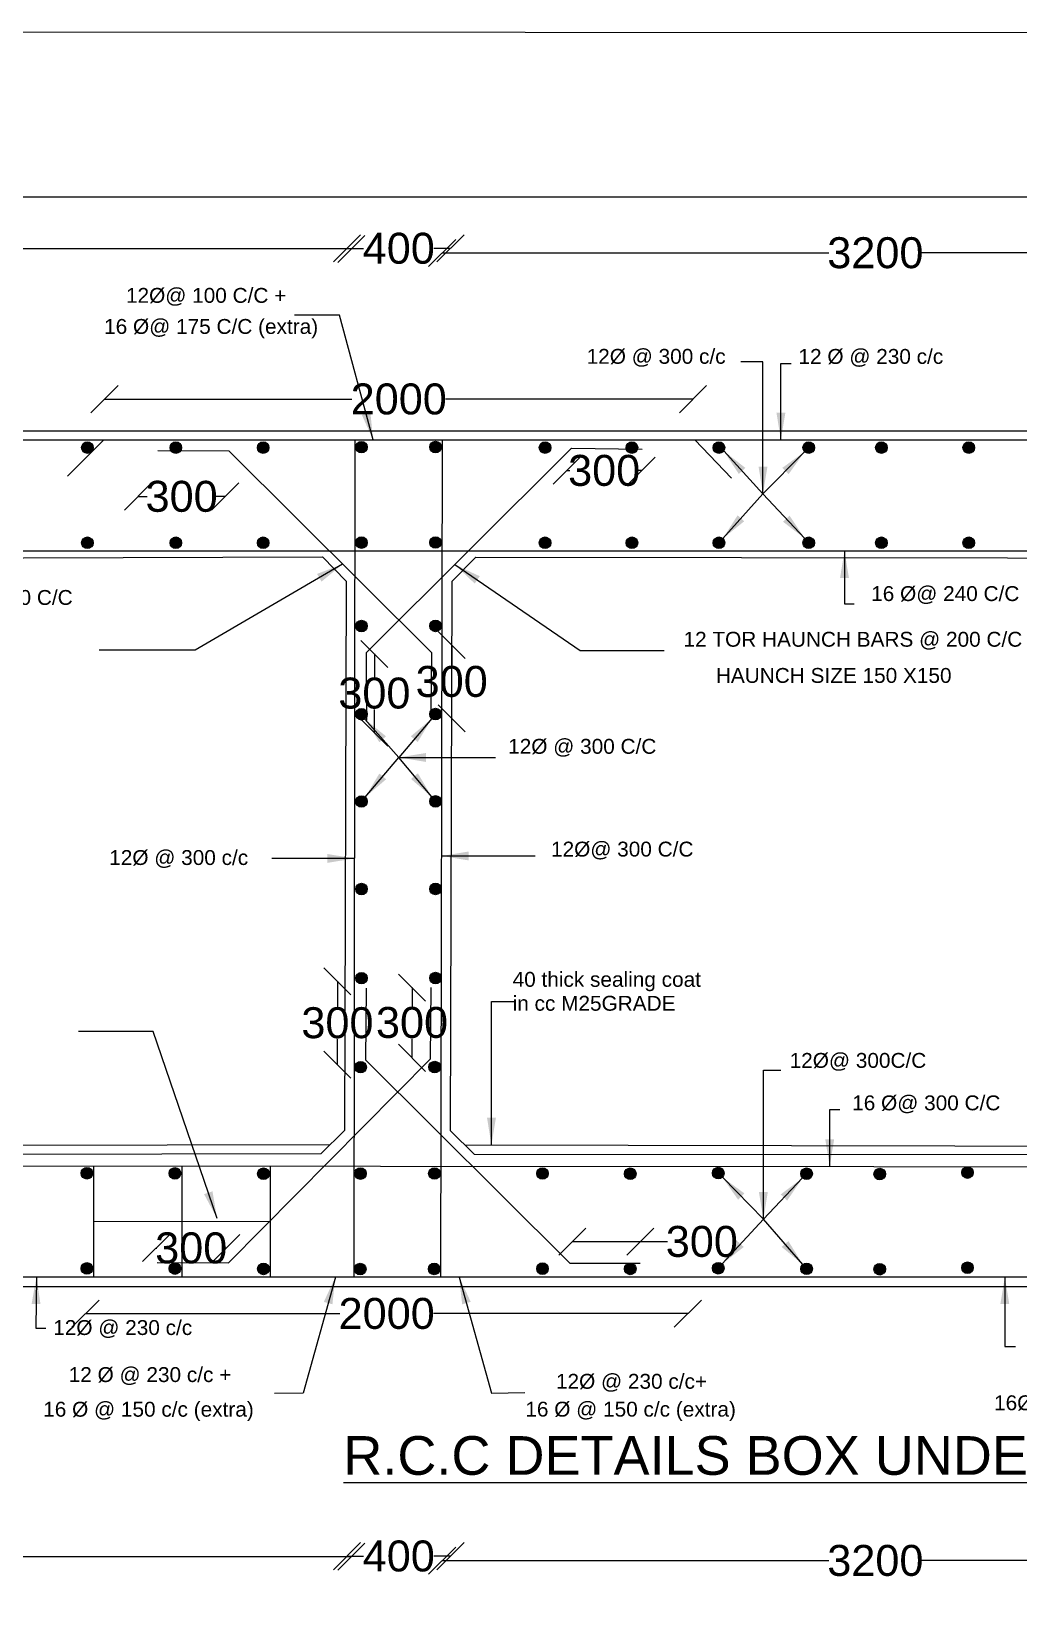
# Model space of a CAD drawing. Header units: metres. Extents: x -13745 to -12608, y -64300 to -63508.
# Drawn here: x -13481.5 to -13226.2, y -63912 to -63507.6 of the extents above; entities that cross this region are included whole.
import ezdxf

# ---------------------------------------------------------------- set-up
doc = ezdxf.new("R2010")
doc.units = ezdxf.units.M
doc.header["$MEASUREMENT"] = 0
doc.layers.add('DRAWING', color=7, linetype='Continuous')
doc.styles.get("Standard").update_dxf_attribs({"font": 'ARIAL_1.TTF'})
doc.dimstyles.get("Standard").update_dxf_attribs({"dimtxt": 8, "dimasz": 7, "dimexe": 0.18, "dimexo": 0.0625, "dimgap": 0.09, "dimtad": 0, "dimtih": 1, "dimtoh": 1, "dimdec": 0, "dimzin": 0, "dimdsep": 46, "dimtxsty": 'Standard', "dimblk": 'OBLIQUE', "dimcen": 0, "dimse1": 1, "dimse2": 1, "dimadec": 0, "dimazin": 0, "dimtfac": 1, "dimtdec": 0, "dimtofl": 0, "dimtmove": 0, "dimatfit": 3, "dimfxl": 0, "dimtolj": 1, "dimtzin": 0, "dimarcsym": 0})
picture_1 = doc.add_image_def('image1.jpg', size_in_pixel=(4746, 3309))

# ---------------------------------------------------------------- blocks, each defined once
blk = doc.blocks.new('_Oblique')
at = {"color": 0, "linetype": 'ByBlock', "lineweight": -2}
blk.add_line((-0.5, -0.5), (0.5, 0.5), dxfattribs=at)
blk = doc.blocks.new('*D6')
at = {"layer": 'Defpoints', "color": 0}
for p in [(-13618.81, -63565.21), (-13398.77, -63563.84), (-13398.77, -63564.09)]:
    blk.add_point(p, dxfattribs=at)
at = {"layer": 'DRAWING', "color": 0, "lineweight": -2}
for p, q in [((-13618.81, -63563.84), (-13520.81, -63563.84)), ((-13398.77, -63563.84), (-13496.77, -63563.84))]:
    blk.add_line(p, q, dxfattribs=at)
at = {"layer": 'DRAWING', "color": 0, "lineweight": -2, "xscale": 7, "yscale": 7, "zscale": 7, "rotation": 180}
blk.add_blockref('_Oblique', (-13618.81, -63563.84), dxfattribs=at)
at = {"layer": 'DRAWING', "color": 0, "lineweight": -2, "xscale": 7, "yscale": 7, "zscale": 7}
blk.add_blockref('_Oblique', (-13398.77, -63563.84), dxfattribs=at)
at = {"layer": 'DRAWING', "color": 0, "insert": (-13508.79, -63563.84), "char_height": 8, "attachment_point": 5}
blk.add_mtext('\\A1;3200', dxfattribs=at)
blk = doc.blocks.new('*D7')
at = {"layer": 'Defpoints', "color": 0}
for p in [(-13399.87, -63564.94), (-13373.1, -63563.7), (-13373.1, -63563.7)]:
    blk.add_point(p, dxfattribs=at)
at = {"layer": 'DRAWING', "color": 0, "lineweight": -2}
for p, q in [((-13399.87, -63563.7), (-13395.56, -63563.7)), ((-13373.1, -63563.7), (-13377.41, -63563.7))]:
    blk.add_line(p, q, dxfattribs=at)
at = {"layer": 'DRAWING', "color": 0, "lineweight": -2, "xscale": 7, "yscale": 7, "zscale": 7, "rotation": 180}
blk.add_blockref('_Oblique', (-13399.87, -63563.7), dxfattribs=at)
at = {"layer": 'DRAWING', "color": 0, "lineweight": -2, "xscale": 7, "yscale": 7, "zscale": 7}
blk.add_blockref('_Oblique', (-13373.1, -63563.7), dxfattribs=at)
at = {"layer": 'DRAWING', "color": 0, "insert": (-13386.48, -63563.7), "char_height": 8, "attachment_point": 5}
blk.add_mtext('\\A1;400', dxfattribs=at)
blk = doc.blocks.new('*D8')
at = {"layer": 'Defpoints', "color": 0}
for p in [(-13375.26, -63563.7), (-13151.29, -63563.7), (-13151.29, -63564.86)]:
    blk.add_point(p, dxfattribs=at)
at = {"layer": 'DRAWING', "color": 0, "lineweight": -2}
for p, q in [((-13375.26, -63564.86), (-13275.29, -63564.86)), ((-13151.29, -63564.86), (-13251.25, -63564.86))]:
    blk.add_line(p, q, dxfattribs=at)
at = {"layer": 'DRAWING', "color": 0, "lineweight": -2, "xscale": 7, "yscale": 7, "zscale": 7, "rotation": 180}
blk.add_blockref('_Oblique', (-13375.26, -63564.86), dxfattribs=at)
at = {"layer": 'DRAWING', "color": 0, "lineweight": -2, "xscale": 7, "yscale": 7, "zscale": 7}
blk.add_blockref('_Oblique', (-13151.29, -63564.86), dxfattribs=at)
at = {"layer": 'DRAWING', "color": 0, "insert": (-13263.27, -63564.86), "char_height": 8, "attachment_point": 5}
blk.add_mtext('\\A1;3200', dxfattribs=at)
blk = doc.blocks.new('*D13')
at = {"layer": 'Defpoints', "color": 0}
for p in [(-13462.57, -63602), (-13310.4, -63602), (-13310.4, -63602.66)]:
    blk.add_point(p, dxfattribs=at)
at = {"layer": 'DRAWING', "color": 0, "lineweight": -2}
for p, q in [((-13462.57, -63602.66), (-13398.58, -63602.66)), ((-13310.4, -63602.66), (-13374.4, -63602.66))]:
    blk.add_line(p, q, dxfattribs=at)
at = {"layer": 'DRAWING', "color": 0, "lineweight": -2, "xscale": 7, "yscale": 7, "zscale": 7, "rotation": 180}
blk.add_blockref('_Oblique', (-13462.57, -63602.66), dxfattribs=at)
at = {"layer": 'DRAWING', "color": 0, "lineweight": -2, "xscale": 7, "yscale": 7, "zscale": 7}
blk.add_blockref('_Oblique', (-13310.4, -63602.66), dxfattribs=at)
at = {"layer": 'DRAWING', "color": 0, "insert": (-13386.49, -63602.66), "char_height": 8, "attachment_point": 5}
blk.add_mtext('\\A1;2000', dxfattribs=at)
blk = doc.blocks.new('*D21')
at = {"layer": 'Defpoints', "color": 0}
for p in [(-13453.88, -63620.03), (-13431.36, -63620.03), (-13431.36, -63627.84)]:
    blk.add_point(p, dxfattribs=at)
at = {"layer": 'DRAWING', "color": 0, "lineweight": -2}
for p, q in [((-13453.88, -63627.84), (-13451.54, -63627.84)), ((-13431.36, -63627.84), (-13433.71, -63627.84))]:
    blk.add_line(p, q, dxfattribs=at)
at = {"layer": 'DRAWING', "color": 0, "lineweight": -2, "xscale": 7, "yscale": 7, "zscale": 7, "rotation": 180}
blk.add_blockref('_Oblique', (-13453.88, -63627.84), dxfattribs=at)
at = {"layer": 'DRAWING', "color": 0, "lineweight": -2, "xscale": 7, "yscale": 7, "zscale": 7}
blk.add_blockref('_Oblique', (-13431.36, -63627.84), dxfattribs=at)
at = {"layer": 'DRAWING', "color": 0, "insert": (-13442.62, -63627.84), "char_height": 8, "attachment_point": 5}
blk.add_mtext('\\A1;300', dxfattribs=at)
blk = doc.blocks.new('*D22')
at = {"layer": 'Defpoints', "color": 0}
for p in [(-13343.06, -63621.51), (-13323.7, -63621.14), (-13323.7, -63621.51)]:
    blk.add_point(p, dxfattribs=at)
at = {"layer": 'DRAWING', "color": 0, "lineweight": -2}
for p, q in [((-13343.06, -63621.14), (-13342.29, -63621.14)), ((-13323.7, -63621.14), (-13324.47, -63621.14))]:
    blk.add_line(p, q, dxfattribs=at)
at = {"layer": 'DRAWING', "color": 0, "lineweight": -2, "xscale": 7, "yscale": 7, "zscale": 7, "rotation": 180}
blk.add_blockref('_Oblique', (-13343.06, -63621.14), dxfattribs=at)
at = {"layer": 'DRAWING', "color": 0, "lineweight": -2, "xscale": 7, "yscale": 7, "zscale": 7}
blk.add_blockref('_Oblique', (-13323.7, -63621.14), dxfattribs=at)
at = {"layer": 'DRAWING', "color": 0, "insert": (-13333.38, -63621.14), "char_height": 8, "attachment_point": 5}
blk.add_mtext('\\A1;300', dxfattribs=at)
blk = doc.blocks.new('*D26')
at = {"layer": 'Defpoints', "color": 0}
for p in [(-13391.65, -63668.52), (-13392.79, -63688.9), (-13392.15, -63688.9)]:
    blk.add_point(p, dxfattribs=at)
at = {"layer": 'DRAWING', "color": 0, "lineweight": -2}
for p, q in [((-13392.79, -63668.52), (-13392.79, -63674.53)), ((-13392.79, -63688.9), (-13392.79, -63682.88))]:
    blk.add_line(p, q, dxfattribs=at)
at = {"layer": 'DRAWING', "color": 0, "lineweight": -2, "xscale": 7, "yscale": 7, "zscale": 7}
for p, rotation in [((-13392.79, -63668.52), 90), ((-13392.79, -63688.9), 270)]:
    blk.add_blockref('_Oblique', p, dxfattribs=dict(at, rotation=rotation))
at = {"layer": 'DRAWING', "color": 0, "insert": (-13392.79, -63678.71), "char_height": 8, "attachment_point": 5}
blk.add_mtext('\\A1;300', dxfattribs=at)
blk = doc.blocks.new('*D27')
at = {"layer": 'Defpoints', "color": 0}
for p in [(-13379.96, -63666.23), (-13379.96, -63685.16), (-13372.8, -63685.16)]:
    blk.add_point(p, dxfattribs=at)
at = {"layer": 'DRAWING', "color": 0, "lineweight": -2}
for p, q in [((-13372.8, -63666.23), (-13372.8, -63671.52)), ((-13372.8, -63685.16), (-13372.8, -63679.87))]:
    blk.add_line(p, q, dxfattribs=at)
at = {"layer": 'DRAWING', "color": 0, "lineweight": -2, "xscale": 7, "yscale": 7, "zscale": 7}
for p, rotation in [((-13372.8, -63666.23), 90), ((-13372.8, -63685.16), 270)]:
    blk.add_blockref('_Oblique', p, dxfattribs=dict(at, rotation=rotation))
at = {"layer": 'DRAWING', "color": 0, "insert": (-13372.8, -63675.7), "char_height": 8, "attachment_point": 5}
blk.add_mtext('\\A1;300', dxfattribs=at)
blk = doc.blocks.new('*D34')
at = {"layer": 'Defpoints', "color": 0}
for p in [(-13381.31, -63754.79), (-13383.06, -63772.96), (-13381.31, -63772.96)]:
    blk.add_point(p, dxfattribs=at)
at = {"layer": 'DRAWING', "color": 0, "lineweight": -2}
for p, q in [((-13383.06, -63754.79), (-13383.06, -63759.7)), ((-13383.06, -63772.96), (-13383.06, -63768.05))]:
    blk.add_line(p, q, dxfattribs=at)
at = {"layer": 'DRAWING', "color": 0, "lineweight": -2, "xscale": 7, "yscale": 7, "zscale": 7}
for p, rotation in [((-13383.06, -63754.79), 90), ((-13383.06, -63772.96), 270)]:
    blk.add_blockref('_Oblique', p, dxfattribs=dict(at, rotation=rotation))
at = {"layer": 'DRAWING', "color": 0, "insert": (-13383.06, -63763.87), "char_height": 8, "attachment_point": 5}
blk.add_mtext('\\A1;300', dxfattribs=at)
blk = doc.blocks.new('*D35')
at = {"layer": 'Defpoints', "color": 0}
for p in [(-13392.42, -63753.16), (-13402.34, -63774.72), (-13393.85, -63774.72)]:
    blk.add_point(p, dxfattribs=at)
at = {"layer": 'DRAWING', "color": 0, "lineweight": -2}
for p, q in [((-13402.34, -63753.16), (-13402.34, -63759.76)), ((-13402.34, -63774.72), (-13402.34, -63768.11))]:
    blk.add_line(p, q, dxfattribs=at)
at = {"layer": 'DRAWING', "color": 0, "lineweight": -2, "xscale": 7, "yscale": 7, "zscale": 7}
for p, rotation in [((-13402.34, -63753.16), 90), ((-13402.34, -63774.72), 270)]:
    blk.add_blockref('_Oblique', p, dxfattribs=dict(at, rotation=rotation))
at = {"layer": 'DRAWING', "color": 0, "insert": (-13402.34, -63763.94), "char_height": 8, "attachment_point": 5}
blk.add_mtext('\\A1;300', dxfattribs=at)
blk = doc.blocks.new('*D39')
at = {"layer": 'Defpoints', "color": 0}
for p in [(-13449.2, -63823.35), (-13431.08, -63822.15), (-13431.08, -63823.35)]:
    blk.add_point(p, dxfattribs=at)
at = {"layer": 'DRAWING', "color": 0, "lineweight": -2}
for p, q in [((-13449.2, -63822.15), (-13449.05, -63822.15)), ((-13431.08, -63822.15), (-13431.23, -63822.15))]:
    blk.add_line(p, q, dxfattribs=at)
at = {"layer": 'DRAWING', "color": 0, "lineweight": -2, "xscale": 7, "yscale": 7, "zscale": 7, "rotation": 180}
blk.add_blockref('_Oblique', (-13449.2, -63822.15), dxfattribs=at)
at = {"layer": 'DRAWING', "color": 0, "lineweight": -2, "xscale": 7, "yscale": 7, "zscale": 7}
blk.add_blockref('_Oblique', (-13431.08, -63822.15), dxfattribs=at)
at = {"layer": 'DRAWING', "color": 0, "insert": (-13440.14, -63822.15), "char_height": 8, "attachment_point": 5}
blk.add_mtext('\\A1;300', dxfattribs=at)
blk = doc.blocks.new('*D40')
at = {"layer": 'Defpoints', "color": 0}
for p in [(-13324.04, -63820.48), (-13341.59, -63822.43), (-13324.04, -63826.01)]:
    blk.add_point(p, dxfattribs=at)
at = {"layer": 'DRAWING', "color": 0, "lineweight": -2}
for p, q in [((-13341.59, -63820.48), (-13324.04, -63820.48)), ((-13324.04, -63820.48), (-13317.04, -63820.48))]:
    blk.add_line(p, q, dxfattribs=at)
at = {"layer": 'DRAWING', "color": 0, "lineweight": -2, "xscale": 7, "yscale": 7, "zscale": 7, "rotation": 180}
blk.add_blockref('_Oblique', (-13341.59, -63820.48), dxfattribs=at)
at = {"layer": 'DRAWING', "color": 0, "lineweight": -2, "xscale": 7, "yscale": 7, "zscale": 7}
blk.add_blockref('_Oblique', (-13324.04, -63820.48), dxfattribs=at)
at = {"layer": 'DRAWING', "color": 0, "insert": (-13308.13, -63820.48), "char_height": 8, "attachment_point": 5}
blk.add_mtext('\\A1;300', dxfattribs=at)
blk = doc.blocks.new('*D46')
at = {"layer": 'Defpoints', "color": 0}
for p in [(-13467.47, -63837), (-13311.75, -63837), (-13467.47, -63839.1)]:
    blk.add_point(p, dxfattribs=at)
at = {"layer": 'DRAWING', "color": 0, "lineweight": -2}
for p, q in [((-13467.47, -63839.1), (-13401.7, -63839.1)), ((-13311.75, -63839.1), (-13377.52, -63839.1))]:
    blk.add_line(p, q, dxfattribs=at)
at = {"layer": 'DRAWING', "color": 0, "lineweight": -2, "xscale": 7, "yscale": 7, "zscale": 7, "rotation": 180}
blk.add_blockref('_Oblique', (-13467.47, -63839.1), dxfattribs=at)
at = {"layer": 'DRAWING', "color": 0, "lineweight": -2, "xscale": 7, "yscale": 7, "zscale": 7}
blk.add_blockref('_Oblique', (-13311.75, -63839.1), dxfattribs=at)
at = {"layer": 'DRAWING', "color": 0, "insert": (-13389.61, -63839.1), "char_height": 8, "attachment_point": 5}
blk.add_mtext('\\A1;2000', dxfattribs=at)
blk = doc.blocks.new('*D52')
at = {"layer": 'Defpoints', "color": 0}
for p in [(-13398.77, -63901.94), (-13398.77, -63902.19), (-13618.81, -63903.31)]:
    blk.add_point(p, dxfattribs=at)
at = {"layer": 'DRAWING', "color": 0, "lineweight": -2}
for p, q in [((-13618.81, -63901.94), (-13520.81, -63901.94)), ((-13398.77, -63901.94), (-13496.77, -63901.94))]:
    blk.add_line(p, q, dxfattribs=at)
at = {"layer": 'DRAWING', "color": 0, "lineweight": -2, "xscale": 7, "yscale": 7, "zscale": 7, "rotation": 180}
blk.add_blockref('_Oblique', (-13618.81, -63901.94), dxfattribs=at)
at = {"layer": 'DRAWING', "color": 0, "lineweight": -2, "xscale": 7, "yscale": 7, "zscale": 7}
blk.add_blockref('_Oblique', (-13398.77, -63901.94), dxfattribs=at)
at = {"layer": 'DRAWING', "color": 0, "insert": (-13508.79, -63901.94), "char_height": 8, "attachment_point": 5}
blk.add_mtext('\\A1;3200', dxfattribs=at)
blk = doc.blocks.new('*D53')
at = {"layer": 'Defpoints', "color": 0}
for p in [(-13373.1, -63901.8), (-13373.1, -63901.8), (-13399.87, -63903.04)]:
    blk.add_point(p, dxfattribs=at)
at = {"layer": 'DRAWING', "color": 0, "lineweight": -2}
for p, q in [((-13399.87, -63901.8), (-13395.56, -63901.8)), ((-13373.1, -63901.8), (-13377.41, -63901.8))]:
    blk.add_line(p, q, dxfattribs=at)
at = {"layer": 'DRAWING', "color": 0, "lineweight": -2, "xscale": 7, "yscale": 7, "zscale": 7, "rotation": 180}
blk.add_blockref('_Oblique', (-13399.87, -63901.8), dxfattribs=at)
at = {"layer": 'DRAWING', "color": 0, "lineweight": -2, "xscale": 7, "yscale": 7, "zscale": 7}
blk.add_blockref('_Oblique', (-13373.1, -63901.8), dxfattribs=at)
at = {"layer": 'DRAWING', "color": 0, "insert": (-13386.48, -63901.8), "char_height": 8, "attachment_point": 5}
blk.add_mtext('\\A1;400', dxfattribs=at)
blk = doc.blocks.new('*D54')
at = {"layer": 'Defpoints', "color": 0}
for p in [(-13375.26, -63901.8), (-13151.29, -63901.8), (-13151.29, -63902.96)]:
    blk.add_point(p, dxfattribs=at)
at = {"layer": 'DRAWING', "color": 0, "lineweight": -2}
for p, q in [((-13375.26, -63902.96), (-13275.29, -63902.96)), ((-13151.29, -63902.96), (-13251.25, -63902.96))]:
    blk.add_line(p, q, dxfattribs=at)
at = {"layer": 'DRAWING', "color": 0, "lineweight": -2, "xscale": 7, "yscale": 7, "zscale": 7, "rotation": 180}
blk.add_blockref('_Oblique', (-13375.26, -63902.96), dxfattribs=at)
at = {"layer": 'DRAWING', "color": 0, "lineweight": -2, "xscale": 7, "yscale": 7, "zscale": 7}
blk.add_blockref('_Oblique', (-13151.29, -63902.96), dxfattribs=at)
at = {"layer": 'DRAWING', "color": 0, "insert": (-13263.27, -63902.96), "char_height": 8, "attachment_point": 5}
blk.add_mtext('\\A1;3200', dxfattribs=at)

msp = doc.modelspace()

# ---------------------------------------------------------------- hatches: boundary and pattern name
at = {"layer": 'DRAWING'}
h = msp.add_hatch(color=256, dxfattribs=at)
edge = h.paths.add_edge_path()
edge.add_arc((-13466.99, -63615.2), 1.5, 0, 360)
h = msp.add_hatch(color=256, dxfattribs=at)
edge = h.paths.add_edge_path()
edge.add_arc((-13444.12, -63615.2), 1.5, 0, 360)
h = msp.add_hatch(color=256, dxfattribs=at)
edge = h.paths.add_edge_path()
edge.add_arc((-13421.54, -63615.2), 1.5, 0, 360)
h = msp.add_hatch(color=256, dxfattribs=at)
edge = h.paths.add_edge_path()
edge.add_arc((-13396.12, -63615.07), 1.5, 0, 360)
h = msp.add_hatch(color=256, dxfattribs=at)
edge = h.paths.add_edge_path()
edge.add_arc((-13376.98, -63615.04), 1.5, 0, 360)
h = msp.add_hatch(color=256, dxfattribs=at)
edge = h.paths.add_edge_path()
edge.add_arc((-13348.67, -63615.2), 1.5, 0, 360)
h = msp.add_hatch(color=256, dxfattribs=at)
edge = h.paths.add_edge_path()
edge.add_arc((-13326.2, -63615.2), 1.5, 0, 360)
h = msp.add_hatch(color=256, dxfattribs=at)
edge = h.paths.add_edge_path()
edge.add_arc((-13303.7, -63615.2), 1.5, 0, 360)
h = msp.add_hatch(color=256, dxfattribs=at)
edge = h.paths.add_edge_path()
edge.add_arc((-13280.5, -63615.2), 1.5, 0, 360)
h = msp.add_hatch(color=256, dxfattribs=at)
edge = h.paths.add_edge_path()
edge.add_arc((-13261.71, -63615.2), 1.5, 0, 360)
h = msp.add_hatch(color=256, dxfattribs=at)
edge = h.paths.add_edge_path()
edge.add_arc((-13239.12, -63615.2), 1.5, 0, 360)
h = msp.add_hatch(color=256, dxfattribs=at)
edge = h.paths.add_edge_path()
edge.add_arc((-13466.99, -63639.8), 1.5, 0, 360)
h = msp.add_hatch(color=256, dxfattribs=at)
edge = h.paths.add_edge_path()
edge.add_arc((-13444.12, -63639.8), 1.5, 0, 360)
h = msp.add_hatch(color=256, dxfattribs=at)
edge = h.paths.add_edge_path()
edge.add_arc((-13421.54, -63639.8), 1.5, 0, 360)
h = msp.add_hatch(color=256, dxfattribs=at)
edge = h.paths.add_edge_path()
edge.add_arc((-13396.12, -63639.76), 1.5, 0, 360)
h = msp.add_hatch(color=256, dxfattribs=at)
edge = h.paths.add_edge_path()
edge.add_arc((-13376.98, -63639.72), 1.5, 0, 360)
h = msp.add_hatch(color=256, dxfattribs=at)
edge = h.paths.add_edge_path()
edge.add_arc((-13348.67, -63639.8), 1.5, 0, 360)
h = msp.add_hatch(color=256, dxfattribs=at)
edge = h.paths.add_edge_path()
edge.add_arc((-13326.2, -63639.8), 1.5, 0, 360)
h = msp.add_hatch(color=256, dxfattribs=at)
edge = h.paths.add_edge_path()
edge.add_arc((-13303.7, -63639.8), 1.5, 0, 360)
h = msp.add_hatch(color=256, dxfattribs=at)
edge = h.paths.add_edge_path()
edge.add_arc((-13280.5, -63639.8), 1.5, 0, 360)
h = msp.add_hatch(color=256, dxfattribs=at)
edge = h.paths.add_edge_path()
edge.add_arc((-13261.71, -63639.8), 1.5, 0, 360)
h = msp.add_hatch(color=256, dxfattribs=at)
edge = h.paths.add_edge_path()
edge.add_arc((-13239.12, -63639.8), 1.5, 0, 360)
h = msp.add_hatch(color=256, dxfattribs=at)
edge = h.paths.add_edge_path()
edge.add_arc((-13396.12, -63661.32), 1.5, 0, 360)
h = msp.add_hatch(color=256, dxfattribs=at)
edge = h.paths.add_edge_path()
edge.add_arc((-13376.98, -63661.28), 1.5, 0, 360)
h = msp.add_hatch(color=256, dxfattribs=at)
edge = h.paths.add_edge_path()
edge.add_arc((-13396.12, -63684.12), 1.5, 0, 360)
h = msp.add_hatch(color=256, dxfattribs=at)
edge = h.paths.add_edge_path()
edge.add_arc((-13376.98, -63684.09), 1.5, 0, 360)
h = msp.add_hatch(color=256, dxfattribs=at)
edge = h.paths.add_edge_path()
edge.add_arc((-13396.12, -63706.69), 1.5, 0, 360)
h = msp.add_hatch(color=256, dxfattribs=at)
edge = h.paths.add_edge_path()
edge.add_arc((-13376.98, -63706.65), 1.5, 0, 360)
h = msp.add_hatch(color=256, dxfattribs=at)
edge = h.paths.add_edge_path()
edge.add_arc((-13396.12, -63729.33), 1.5, 0, 360)
h = msp.add_hatch(color=256, dxfattribs=at)
edge = h.paths.add_edge_path()
edge.add_arc((-13376.98, -63729.3), 1.5, 0, 360)
h = msp.add_hatch(color=256, dxfattribs=at)
edge = h.paths.add_edge_path()
edge.add_arc((-13396.12, -63752.37), 1.5, 0, 360)
h = msp.add_hatch(color=256, dxfattribs=at)
edge = h.paths.add_edge_path()
edge.add_arc((-13376.98, -63752.34), 1.5, 0, 360)
h = msp.add_hatch(color=256, dxfattribs=at)
edge = h.paths.add_edge_path()
edge.add_arc((-13396.34, -63775.38), 1.5, 0, 360)
h = msp.add_hatch(color=256, dxfattribs=at)
edge = h.paths.add_edge_path()
edge.add_arc((-13377.2, -63775.35), 1.5, 0, 360)
h = msp.add_hatch(color=256, dxfattribs=at)
edge = h.paths.add_edge_path()
edge.add_arc((-13467.09, -63802.8), 1.5, 0, 360)
h = msp.add_hatch(color=256, dxfattribs=at)
edge = h.paths.add_edge_path()
edge.add_arc((-13444.34, -63802.84), 1.5, 0, 360)
h = msp.add_hatch(color=256, dxfattribs=at)
edge = h.paths.add_edge_path()
edge.add_arc((-13421.47, -63802.93), 1.5, 0, 360)
h = msp.add_hatch(color=256, dxfattribs=at)
edge = h.paths.add_edge_path()
edge.add_arc((-13396.4, -63802.89), 1.5, 0, 360)
h = msp.add_hatch(color=256, dxfattribs=at)
edge = h.paths.add_edge_path()
edge.add_arc((-13377.26, -63802.86), 1.5, 0, 360)
h = msp.add_hatch(color=256, dxfattribs=at)
edge = h.paths.add_edge_path()
edge.add_arc((-13349.33, -63802.87), 1.5, 0, 360)
h = msp.add_hatch(color=256, dxfattribs=at)
edge = h.paths.add_edge_path()
edge.add_arc((-13326.63, -63802.93), 1.5, 0, 360)
h = msp.add_hatch(color=256, dxfattribs=at)
edge = h.paths.add_edge_path()
edge.add_arc((-13303.88, -63802.76), 1.5, 0, 360)
h = msp.add_hatch(color=256, dxfattribs=at)
edge = h.paths.add_edge_path()
edge.add_arc((-13281.04, -63802.92), 1.5, 0, 360)
h = msp.add_hatch(color=256, dxfattribs=at)
edge = h.paths.add_edge_path()
edge.add_arc((-13239.45, -63802.62), 1.5, 0, 360)
h = msp.add_hatch(color=256, dxfattribs=at)
edge = h.paths.add_edge_path()
edge.add_arc((-13262.14, -63803.01), 1.5, 0, 360)
h = msp.add_hatch(color=256, dxfattribs=at)
edge = h.paths.add_edge_path()
edge.add_arc((-13239.45, -63827.22), 1.5, 0, 360)
h = msp.add_hatch(color=256, dxfattribs=at)
edge = h.paths.add_edge_path()
edge.add_arc((-13467.09, -63827.41), 1.5, 0, 360)
h = msp.add_hatch(color=256, dxfattribs=at)
edge = h.paths.add_edge_path()
edge.add_arc((-13444.34, -63827.44), 1.5, 0, 360)
h = msp.add_hatch(color=256, dxfattribs=at)
edge = h.paths.add_edge_path()
edge.add_arc((-13421.47, -63827.53), 1.5, 0, 360)
h = msp.add_hatch(color=256, dxfattribs=at)
edge = h.paths.add_edge_path()
edge.add_arc((-13396.45, -63827.57), 1.5, 0, 360)
h = msp.add_hatch(color=256, dxfattribs=at)
edge = h.paths.add_edge_path()
edge.add_arc((-13377.31, -63827.54), 1.5, 0, 360)
h = msp.add_hatch(color=256, dxfattribs=at)
edge = h.paths.add_edge_path()
edge.add_arc((-13349.33, -63827.47), 1.5, 0, 360)
h = msp.add_hatch(color=256, dxfattribs=at)
edge = h.paths.add_edge_path()
edge.add_arc((-13326.63, -63827.53), 1.5, 0, 360)
h = msp.add_hatch(color=256, dxfattribs=at)
edge = h.paths.add_edge_path()
edge.add_arc((-13303.88, -63827.36), 1.5, 0, 360)
h = msp.add_hatch(color=256, dxfattribs=at)
edge = h.paths.add_edge_path()
edge.add_arc((-13281.04, -63827.52), 1.5, 0, 360)
h = msp.add_hatch(color=256, dxfattribs=at)
edge = h.paths.add_edge_path()
edge.add_arc((-13262.14, -63827.61), 1.5, 0, 360)

# ---------------------------------------------------------------- linework, layer by layer
for points in [[(-13734.52, -63550.38), (-12636.08, -63550.38), (-12636.08, -64276.91), (-13734.52, -64276.91)], [(-13648.75, -63610.82), (-12878.51, -63610.82), (-12878.51, -63832.17), (-13648.75, -63832.17)], [(-13646.35, -63613.18), (-12880.99, -63613.18), (-12880.99, -63829.63), (-13646.35, -63829.63)]]:
    msp.add_lwpolyline(points, close=True, dxfattribs=at)
for points in [[(-13462.71, -63613.18), (-13472.09, -63622.58)], [(-13397.82, -63613.18), (-13398.09, -63829.63)], [(-13394.75, -63685.73), (-13394.8, -63668.2), (-13341.8, -63615.33), (-13323.53, -63615.58)], [(-13375.65, -63829.63), (-13375.17, -63613.18)], [(-13309.93, -63613.18), (-13300.44, -63623.05)], [(-13448.81, -63615.97), (-13430.44, -63616.04), (-13377.99, -63668.2), (-13378.19, -63683.23)], [(-13646.35, -63641.91), (-12880.99, -63641.91)], [(-13618.53, -63650.17), (-13612.35, -63644.09), (-13406.16, -63643.4), (-13400.12, -63649.73), (-13400.54, -63791.71), (-13406.63, -63797.79), (-13612.43, -63798.22), (-13618.62, -63792.19), (-13618.53, -63650.17)], [(-13372.71, -63649.7), (-13366.58, -63643.51), (-13160.43, -63643.75), (-13154.24, -63649.83), (-13154.53, -63792.13), (-13160.41, -63798.04), (-13366.91, -63797.95), (-13373.1, -63791.8), (-13372.71, -63649.7)], [(-13448.97, -63825.92), (-13430.48, -63826), (-13378.25, -63773.24), (-13378.14, -63754.78)], [(-13394.88, -63754.96), (-13395.05, -63773.52), (-13342.28, -63826.09), (-13324.04, -63826.01)], [(-13614.88, -63795.84), (-13404.22, -63795.39)], [(-13369.43, -63795.44), (-13158.28, -63795.9)], [(-13646.35, -63800.8), (-12880.99, -63801.28)], [(-13465.4, -63800.91), (-13465.4, -63829.63)], [(-13442.6, -63800.93), (-13442.6, -63829.63)], [(-13419.76, -63800.94), (-13419.76, -63829.63)], [(-13465.4, -63815.27), (-13419.76, -63815.17)]]:
    msp.add_lwpolyline(points, dxfattribs=at)
for centre in [(-13466.99, -63615.2), (-13444.12, -63615.2), (-13421.54, -63615.2), (-13396.12, -63615.07), (-13376.98, -63615.04), (-13348.67, -63615.2), (-13326.2, -63615.2), (-13303.7, -63615.2), (-13280.5, -63615.2), (-13261.71, -63615.2), (-13239.12, -63615.2), (-13466.99, -63639.8), (-13444.12, -63639.8), (-13421.54, -63639.8), (-13396.12, -63639.76), (-13376.98, -63639.72), (-13348.67, -63639.8), (-13326.2, -63639.8), (-13303.7, -63639.8), (-13280.5, -63639.8), (-13261.71, -63639.8), (-13239.12, -63639.8), (-13396.12, -63661.32), (-13376.98, -63661.28), (-13396.12, -63684.12), (-13376.98, -63684.09), (-13396.12, -63706.69), (-13376.98, -63706.65), (-13396.12, -63729.33), (-13376.98, -63729.3), (-13396.12, -63752.37), (-13376.98, -63752.34), (-13396.34, -63775.38), (-13377.2, -63775.35), (-13467.09, -63802.8), (-13444.34, -63802.84), (-13421.47, -63802.93), (-13396.4, -63802.89), (-13377.26, -63802.86), (-13349.33, -63802.87), (-13326.63, -63802.93), (-13303.88, -63802.76), (-13281.04, -63802.92), (-13239.45, -63802.62), (-13262.14, -63803.01), (-13239.45, -63827.22), (-13467.09, -63827.41), (-13444.34, -63827.44), (-13421.47, -63827.53), (-13396.45, -63827.57), (-13377.31, -63827.54), (-13349.33, -63827.47), (-13326.63, -63827.53), (-13303.88, -63827.36), (-13281.04, -63827.52), (-13262.14, -63827.61)]:
    msp.add_circle(centre, 1.5, dxfattribs=at)

# ---------------------------------------------------------------- texts
for s, height, p in [('12Ø@ 100 C/C +', 3.8472, (-13457.01, -63577.76)), ('16 Ø@ 175 C/C (extra)', 3.8472, (-13462.66, -63585.79)), ('12Ø @ 300 c/c ', 3.8472, (-13337.91, -63593.52)), ('12 Ø @ 230 c/c ', 3.8472, (-13283.14, -63593.54)), ('16 Ø@ 240 C/C', 3.8472, (-13264.35, -63654.86)), ('16 Ø@ 240 C/C', 3.8472, (-13509.1, -63655.86)), ('12 TOR HAUNCH BARS @ 200 C/C', 3.8472, (-13312.87, -63666.67)), ('HAUNCH SIZE 150 X150 ', 3.8472, (-13304.5, -63676.02)), ('12Ø @ 300 C/C', 3.8472, (-13358.2, -63694.35)), ('12Ø @ 300 c/c', 3.8472, (-13461.34, -63723.1)), ('12Ø@ 300 C/C', 3.8472, (-13347.12, -63720.92)), ('40 thick sealing coat ', 3.8472, (-13357.05, -63754.6)), ('in cc M25GRADE', 3.8472, (-13357.05, -63760.78)), ('12Ø@ 300C/C ', 3.8472, (-13285.43, -63775.55)), ('16 Ø@ 300 C/C', 3.8472, (-13269.26, -63786.53)), ('12Ø @ 230 c/c ', 3.8472, (-13475.81, -63844.62)), ('12 Ø @ 230 c/c +', 3.8472, (-13471.82, -63856.78)), ('12Ø @ 230 c/c+', 3.8472, (-13345.84, -63858.52)), ('16 Ø @ 150 c/c (extra)', 3.8472, (-13478.41, -63865.74)), ('16 Ø @ 150 c/c (extra)', 3.8472, (-13353.76, -63865.72)), ('16Ø@ 150 c/c (extra)', 3.8472, (-13232.58, -63864.07)), ('%%UR.C.C DETAILS BOX UNDER CANAL TROUGH ', 10, (-13400.81, -63880.77))]:
    msp.add_text(s, height=height, dxfattribs=at).set_placement(p)

# ---------------------------------------------------------------- dimensions: what is measured, and where the dimension line sits
for base, p1, p2, text, picture, middle in [((-13398.77, -63563.84), (-13618.81, -63565.21), (-13398.77, -63564.09), '3200', '*D6', (-13508.79, -63563.84)), ((-13373.1, -63563.7), (-13399.87, -63564.94), (-13373.1, -63563.7), '400', '*D7', (-13386.48, -63563.7)), ((-13151.29, -63564.86), (-13375.26, -63563.7), (-13151.29, -63563.7), '3200', '*D8', (-13263.27, -63564.86)), ((-13310.4, -63602.66), (-13462.57, -63602), (-13310.4, -63602), '2000', '*D13', (-13386.49, -63602.66)), ((-13323.7, -63621.14), (-13343.06, -63621.51), (-13323.7, -63621.51), '300', '*D22', (-13333.38, -63621.14)), ((-13431.36, -63627.84), (-13453.88, -63620.03), (-13431.36, -63620.03), '300', '*D21', (-13442.62, -63627.84)), ((-13431.08, -63822.15), (-13449.2, -63823.35), (-13431.08, -63823.35), '300', '*D39', (-13440.14, -63822.15)), ((-13324.04, -63820.48), (-13341.59, -63822.43), (-13324.04, -63826.01), '300', '*D40', (-13308.13, -63820.48)), ((-13467.47, -63839.1), (-13311.75, -63837), (-13467.47, -63837), '2000', '*D46', (-13389.61, -63839.1)), ((-13398.77, -63901.94), (-13618.81, -63903.31), (-13398.77, -63902.19), '3200', '*D52', (-13508.79, -63901.94)), ((-13373.1, -63901.8), (-13399.87, -63903.04), (-13373.1, -63901.8), '400', '*D53', (-13386.48, -63901.8)), ((-13151.29, -63902.96), (-13375.26, -63901.8), (-13151.29, -63901.8), '3200', '*D54', (-13263.27, -63902.96))]:
    dim = msp.add_linear_dim(base=base, p1=p1, p2=p2, text=text, dimstyle='Standard', dxfattribs=at)
    dim.commit()
    dim.dimension.update_dxf_attribs({"geometry": picture, "text_midpoint": middle})
for base, p1, p2, picture, middle in [((-13372.8, -63685.16), (-13379.96, -63666.23), (-13379.96, -63685.16), '*D27', (-13372.8, -63675.7)), ((-13392.79, -63688.9), (-13391.65, -63668.52), (-13392.15, -63688.9), '*D26', (-13392.79, -63678.71)), ((-13402.34, -63774.72), (-13392.42, -63753.16), (-13393.85, -63774.72), '*D35', (-13402.34, -63763.94)), ((-13383.06, -63772.96), (-13381.31, -63754.79), (-13381.31, -63772.96), '*D34', (-13383.06, -63763.87))]:
    dim = msp.add_linear_dim(base=base, p1=p1, p2=p2, angle=90, text='300', dimstyle='Standard', dxfattribs=at)
    dim.commit()
    dim.dimension.update_dxf_attribs({"geometry": picture, "text_midpoint": middle})

# ---------------------------------------------------------------- pictures from other files: only their frames are drawn
at = {"color": 2}
image = msp.add_image(picture_1, insert=(-13744.65, -64299.66), size_in_units=(1136.1, 792.11), rotation=-0.03534, dxfattribs=dict(at, fade=36))
image.dxf.flags = 7

# ---------------------------------------------------------------- leaders
at = {"layer": 'DRAWING'}
for points in [[(-13393.11, -63613.18), (-13401.81, -63580.92), (-13413.42, -63580.92)], [(-13292.32, -63627.1), (-13292.32, -63593.02), (-13298.01, -63593.02)], [(-13287.69, -63613.18), (-13287.69, -63593.42), (-13285.04, -63593.42)], [(-13302.47, -63616.06), (-13292.32, -63627.1)], [(-13281.56, -63616.26), (-13292.32, -63627.1)], [(-13302.7, -63638.68), (-13292.32, -63627.1)], [(-13281.52, -63638.7), (-13292.32, -63627.1)], [(-13271.25, -63641.91), (-13271.25, -63655.62), (-13268.75, -63655.62)], [(-13400.99, -63645.32), (-13439.1, -63667.52), (-13463.91, -63667.6)], [(-13371.98, -63645.44), (-13339.55, -63667.63), (-13317.9, -63667.63)], [(-13395.28, -63685.37), (-13386.47, -63695.3)], [(-13377.95, -63685.23), (-13386.47, -63695.3)], [(-13395.15, -63705.54), (-13386.47, -63695.3)], [(-13386.47, -63695.3), (-13361.47, -63695.3)], [(-13377.94, -63705.5), (-13386.47, -63695.3)], [(-13397.96, -63721.41), (-13419.3, -63721.41)], [(-13375.4, -63720.77), (-13351.23, -63720.77)], [(-13362.52, -63795.46), (-13362.52, -63758.4), (-13356.29, -63758.4)], [(-13433.46, -63814.46), (-13450.02, -63766.13), (-13469.27, -63766.13)], [(-13292.22, -63814.66), (-13292.22, -63776.12), (-13287.74, -63776.12)], [(-13275.07, -63801.03), (-13275.07, -63786.31), (-13272.46, -63786.31)], [(-13302.83, -63803.83), (-13292.22, -63814.66)], [(-13282.08, -63804), (-13292.22, -63814.66)], [(-13302.88, -63826.24), (-13292.22, -63814.66)], [(-13282.03, -63826.38), (-13292.22, -63814.66)], [(-13480.17, -63829.63), (-13480.33, -63842.85), (-13477.74, -63842.85)], [(-13402.88, -63829.63), (-13411.19, -63859.67), (-13418.65, -63859.73)], [(-13370.86, -63829.63), (-13362.53, -63859.62), (-13353.91, -63859.52)], [(-13229.79, -63829.63), (-13229.82, -63847.59), (-13227, -63847.59)]]:
    msp.add_leader(points, dimstyle='Standard', override={"dimgap": 0.09, "dimtad": 0}, dxfattribs=at)

doc.saveas('drawing.dxf')
